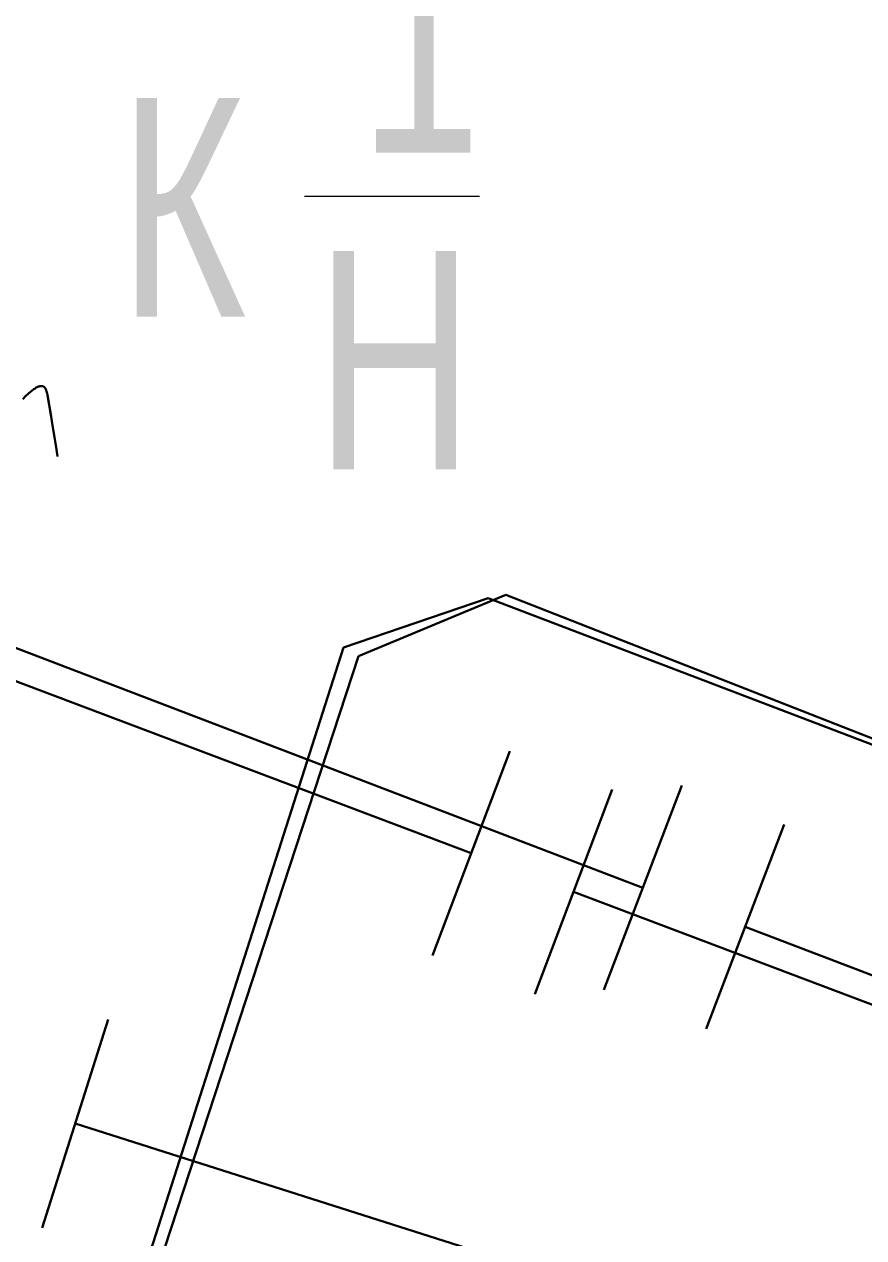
# Model space of a CAD drawing. Extents: x 10098 to 11902, y 8648 to 10202.
# Drawn here: x 11272.66 to 11276.5, y 9094.04 to 9099.59 of the extents above; entities that cross this region are included whole.
import ezdxf

# ---------------------------------------------------------------- set-up
doc = ezdxf.new("R2010")
doc.units = 0
doc.layers.add('49_Проекты', color=7, linetype='Continuous')
doc.layers.add('Подписи_зданий', color=7, linetype='Continuous')
doc.styles.add('mggt', font='russian_1251.shx', dxfattribs={"width": 0.75, "oblique": 18, "height": 1})

msp = doc.modelspace()

# ---------------------------------------------------------------- linework, layer by layer
at = {"layer": '49_Проекты', "color": 8, "linetype": 'Continuous', "lineweight": 30}
for p, q in [((11272.7004, 9097.9184), (11272.7074, 9097.9236)), ((11272.7074, 9097.9236), (11272.7104, 9097.9257)), ((11272.7104, 9097.9257), (11272.7136, 9097.9277)), ((11272.7136, 9097.9277), (11272.7193, 9097.9312)), ((11272.7193, 9097.9312), (11272.723, 9097.9331)), ((11272.723, 9097.9331), (11272.7259, 9097.9344)), ((11272.7259, 9097.9344), (11272.7291, 9097.9357)), ((11272.7291, 9097.9357), (11272.7322, 9097.9368)), ((11272.7322, 9097.9368), (11272.736, 9097.9377)), ((11272.736, 9097.9377), (11272.7385, 9097.9381)), ((11272.7385, 9097.9381), (11272.7401, 9097.9383)), ((11272.7401, 9097.9383), (11272.7417, 9097.9383)), ((11272.7417, 9097.9383), (11272.7434, 9097.9383)), ((11272.7434, 9097.9383), (11272.7448, 9097.9382)), ((11272.7448, 9097.9382), (11272.7468, 9097.9378)), ((11272.7468, 9097.9378), (11272.7486, 9097.9374)), ((11272.7486, 9097.9374), (11272.7505, 9097.9367)), ((11272.7505, 9097.9367), (11272.7512, 9097.9364)), ((11272.7512, 9097.9364), (11272.7523, 9097.9358)), ((11272.7523, 9097.9358), (11272.7532, 9097.9353)), ((11272.7532, 9097.9353), (11272.7542, 9097.9346)), ((11272.7542, 9097.9346), (11272.7551, 9097.9339)), ((11272.7551, 9097.9339), (11272.7563, 9097.9329)), ((11272.7563, 9097.9329), (11272.7575, 9097.9317)), ((11272.7575, 9097.9317), (11272.7589, 9097.9301)), ((11272.7589, 9097.9301), (11272.7598, 9097.9289)), ((11272.7598, 9097.9289), (11272.7605, 9097.9279)), ((11272.7605, 9097.9279), (11272.7613, 9097.9266)), ((11272.7613, 9097.9266), (11272.7622, 9097.9251)), ((11272.7622, 9097.9251), (11272.7629, 9097.9237)), ((11272.7629, 9097.9237), (11272.7635, 9097.9224)), ((11272.6573, 9097.878), (11272.6703, 9097.8913)), ((11272.6703, 9097.8913), (11272.6841, 9097.9044)), ((11272.6841, 9097.9044), (11272.6928, 9097.9121)), ((11272.6928, 9097.9121), (11272.7004, 9097.9184)), ((11272.7635, 9097.9224), (11272.7648, 9097.9194)), ((11272.7648, 9097.9194), (11272.7655, 9097.9172)), ((11272.7655, 9097.9172), (11272.7666, 9097.9138)), ((11272.7666, 9097.9138), (11272.7677, 9097.9093)), ((11272.7677, 9097.9093), (11272.7685, 9097.9052)), ((11272.7685, 9097.9052), (11272.7699, 9097.8971)), ((11272.7699, 9097.8971), (11272.7868, 9097.799)), ((11272.7868, 9097.799), (11272.792, 9097.7664)), ((11272.792, 9097.7664), (11272.8098, 9097.658)), ((11272.8098, 9097.658), (11272.8168, 9097.6156)), ((11271.1866, 9097.1313), (11274.7073, 9095.8008)), ((11274.1928, 9096.7027), (11274.8655, 9096.9832)), ((11274.8655, 9096.9832), (11287.8734, 9091.8791)), ((11275.493, 9095.6431), (11272.0977, 9096.9411)), ((11274.7849, 9096.9671), (11274.1247, 9096.7416)), ((11288.5192, 9091.7314), (11274.7849, 9096.9671)), ((11274.1247, 9096.7416), (11271.3553, 9088.0907)), ((11271.4127, 9088.2076), (11274.1928, 9096.7027)), ((11274.5305, 9095.3331), (11274.8841, 9096.2685)), ((11274.9983, 9095.1563), (11275.3518, 9096.0917)), ((11275.6716, 9096.1102), (11275.3145, 9095.1761)), ((11276.1386, 9095.9316), (11275.7815, 9094.9976)), ((11275.175, 9095.624), (11278.6957, 9094.2935)), ((11279.3554, 9094.1667), (11275.9601, 9095.4646)), ((11272.7457, 9094.0874), (11273.0486, 9095.0404)), ((11272.8971, 9094.5639), (11276.2643, 9093.4937))]:
    msp.add_line(p, q, dxfattribs=at)
at = {"layer": 'Подписи_зданий', "color": 8, "linetype": 'Continuous', "lineweight": 15}
msp.add_line((11273.9464, 9098.8067), (11274.7464, 9098.8067), dxfattribs=at)

# ---------------------------------------------------------------- texts
at = {"layer": 'Подписи_зданий', "color": 8, "linetype": 'Continuous', "lineweight": 15, "style": 'mggt', "width": 0.75}
for s, p in [('1', (11274.1957, 9099.0059)), ('К', (11273.0957, 9098.2559)), ('Н', (11273.9957, 9097.5567))]:
    msp.add_text(s, height=1, dxfattribs=at).set_placement(p)

doc.saveas('drawing.dxf')
